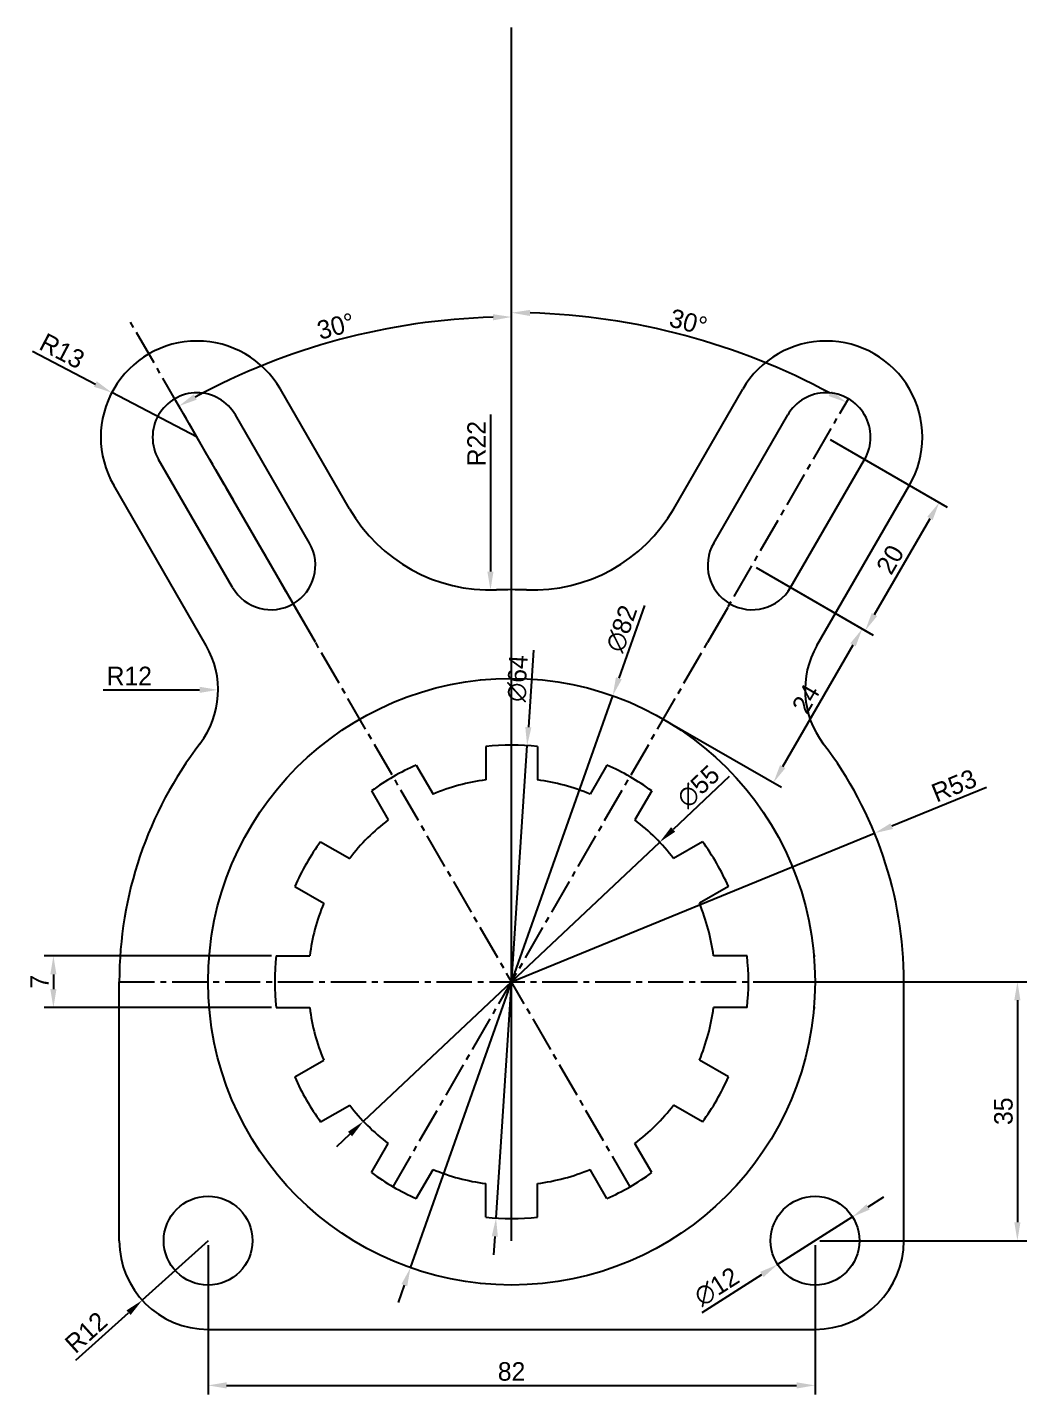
# Model space of a CAD drawing. Header units: millimetres. Extents: x -11614 to -3042, y 13178 to 15416.
# Drawn here: x -8180.9 to -8045.9, y 13393.1 to 13577.9 of the extents above; entities that cross this region are included whole.
import ezdxf

# ---------------------------------------------------------------- set-up
doc = ezdxf.new("R2010")
doc.units = ezdxf.units.MM
doc.header["$LTSCALE"] = 0.5
doc.header["$PDMODE"] = 34
doc.linetypes.add('CENTER2', pattern=[28.575, 19.05, -3.175, 3.175, -3.175])
doc.dimstyles.new('ISO-25', dxfattribs={"dimtxt": 2.5, "dimasz": 2.5, "dimexe": 1.25, "dimexo": 0.625, "dimtad": 1, "dimtxsty": 'Standard', "dimcen": 2.5, "dimadec": 0, "dimazin": 0, "dimtfac": 1, "dimtmove": 0, "dimatfit": 3, "dimfxl": 1, "dimarcsym": 0})

# ---------------------------------------------------------------- blocks, each defined once
blk = doc.blocks.new('*D266')
at = {"color": 0, "linetype": 'Continuous', "lineweight": -2, "ltscale": 0.5, "transparency": 16777216}
for p, q in [((-8156.45, 13413.3), (-8156.45, 13393.11)), ((-8074.45, 13413.3), (-8074.45, 13393.11)), ((-8153.95, 13394.36), (-8076.95, 13394.36))]:
    blk.add_line(p, q, dxfattribs=at)
at = {"color": 0, "linetype": 'Continuous', "ltscale": 0.5, "transparency": 16777216}
for points in [[(-8153.95, 13394.78), (-8153.95, 13393.94), (-8156.45, 13394.36)], [(-8076.95, 13394.78), (-8076.95, 13393.94), (-8074.45, 13394.36)]]:
    blk.add_solid(points, dxfattribs=at)
at = {"layer": 'Defpoints', "color": 0, "linetype": 'Continuous', "ltscale": 0.5, "transparency": 16777216}
for p in [(-8156.45, 13413.92), (-8074.45, 13413.92), (-8074.45, 13394.36)]:
    blk.add_point(p, dxfattribs=at)
at = {"color": 0, "linetype": 'Continuous', "ltscale": 0.5, "transparency": 16777216, "insert": (-8115.45, 13396.23), "char_height": 2.5, "attachment_point": 5}
blk.add_mtext('82', dxfattribs=at)
blk = doc.blocks.new('*D267')
at = {"color": 0, "linetype": 'Continuous', "lineweight": -2, "ltscale": 0.5, "transparency": 16777216}
for p, q in [((-8082.82, 13448.92), (-8045.86, 13448.92)), ((-8047.11, 13446.42), (-8047.11, 13416.42)), ((-8073.82, 13413.92), (-8045.86, 13413.92))]:
    blk.add_line(p, q, dxfattribs=at)
at = {"color": 0, "linetype": 'Continuous', "ltscale": 0.5, "transparency": 16777216}
for points in [[(-8047.53, 13446.42), (-8046.7, 13446.42), (-8047.11, 13448.92)], [(-8047.53, 13416.42), (-8046.7, 13416.42), (-8047.11, 13413.92)]]:
    blk.add_solid(points, dxfattribs=at)
at = {"layer": 'Defpoints', "color": 0, "linetype": 'Continuous', "ltscale": 0.5, "transparency": 16777216}
for p in [(-8083.45, 13448.92), (-8074.45, 13413.92), (-8047.11, 13413.92)]:
    blk.add_point(p, dxfattribs=at)
at = {"color": 0, "linetype": 'Continuous', "ltscale": 0.5, "transparency": 16777216, "insert": (-8048.99, 13431.42), "char_height": 2.5, "attachment_point": 5, "rotation": 90}
blk.add_mtext('35', dxfattribs=at)
blk = doc.blocks.new('*D268')
at = {"color": 0, "linetype": 'Continuous', "lineweight": -2, "ltscale": 0.5, "transparency": 16777216}
for p, q in [((-8147.88, 13452.42), (-8178.6, 13452.42)), ((-8177.35, 13449.92), (-8177.35, 13447.92)), ((-8147.88, 13445.42), (-8178.6, 13445.42))]:
    blk.add_line(p, q, dxfattribs=at)
at = {"color": 0, "linetype": 'Continuous', "ltscale": 0.5, "transparency": 16777216}
for points in [[(-8177.77, 13449.92), (-8176.94, 13449.92), (-8177.35, 13452.42)], [(-8177.77, 13447.92), (-8176.94, 13447.92), (-8177.35, 13445.42)]]:
    blk.add_solid(points, dxfattribs=at)
at = {"layer": 'Defpoints', "color": 0, "linetype": 'Continuous', "ltscale": 0.5, "transparency": 16777216}
for p in [(-8147.26, 13452.42), (-8177.35, 13445.42), (-8147.26, 13445.42)]:
    blk.add_point(p, dxfattribs=at)
at = {"color": 0, "linetype": 'Continuous', "ltscale": 0.5, "transparency": 16777216, "insert": (-8179.23, 13448.92), "char_height": 2.5, "attachment_point": 5, "rotation": 90}
blk.add_mtext('7', dxfattribs=at)
blk = doc.blocks.new('*D269')
at = {"color": 0, "linetype": 'Continuous', "lineweight": -2, "ltscale": 0.5, "transparency": 16777216}
blk.add_line((-8118.3, 13525.62), (-8118.3, 13504.37), dxfattribs=at)
at = {"color": 0, "linetype": 'Continuous', "ltscale": 0.5, "transparency": 16777216}
blk.add_solid([(-8118.72, 13504.37), (-8117.89, 13504.37), (-8118.3, 13501.87)], dxfattribs=at)
at = {"layer": 'Defpoints', "color": 0, "linetype": 'Continuous', "ltscale": 0.5, "transparency": 16777216}
for p in [(-8118.3, 13523.87), (-8118.3, 13501.87)]:
    blk.add_point(p, dxfattribs=at)
at = {"color": 0, "linetype": 'Continuous', "ltscale": 0.5, "transparency": 16777216, "insert": (-8120.18, 13521.66), "char_height": 2.5, "attachment_point": 5, "rotation": 90}
blk.add_mtext('R22', dxfattribs=at)
blk = doc.blocks.new('*D270')
at = {"color": 0, "linetype": 'Continuous', "lineweight": -2, "ltscale": 0.5, "transparency": 16777216}
for p, q in [((-8082.41, 13504.9), (-8066.99, 13496)), ((-8078.82, 13478.01), (-8069.32, 13494.46)), ((-8094.41, 13484.12), (-8078.99, 13475.22))]:
    blk.add_line(p, q, dxfattribs=at)
at = {"color": 0, "linetype": 'Continuous', "ltscale": 0.5, "transparency": 16777216}
for points in [[(-8069.68, 13494.67), (-8068.96, 13494.25), (-8068.07, 13496.63)], [(-8079.18, 13478.21), (-8078.46, 13477.8), (-8080.07, 13475.84)]]:
    blk.add_solid(points, dxfattribs=at)
at = {"layer": 'Defpoints', "color": 0, "linetype": 'Continuous', "ltscale": 0.5, "transparency": 16777216}
for p in [(-8082.95, 13505.21), (-8068.07, 13496.63), (-8094.95, 13484.43)]:
    blk.add_point(p, dxfattribs=at)
at = {"color": 0, "linetype": 'Continuous', "ltscale": 0.5, "transparency": 16777216, "insert": (-8075.7, 13487.17), "char_height": 2.5, "attachment_point": 5, "rotation": 60}
blk.add_mtext('24', dxfattribs=at)
blk = doc.blocks.new('*D271')
at = {"color": 0, "linetype": 'Continuous', "lineweight": -2, "ltscale": 0.5, "transparency": 16777216}
for p, q in [((-8072.41, 13522.22), (-8056.59, 13513.09)), ((-8066.42, 13498.56), (-8058.92, 13511.55)), ((-8082.41, 13504.9), (-8066.59, 13495.77))]:
    blk.add_line(p, q, dxfattribs=at)
at = {"color": 0, "linetype": 'Continuous', "ltscale": 0.5, "transparency": 16777216}
for points in [[(-8059.29, 13511.76), (-8058.56, 13511.34), (-8057.67, 13513.72)], [(-8066.79, 13498.77), (-8066.06, 13498.35), (-8067.67, 13496.4)]]:
    blk.add_solid(points, dxfattribs=at)
at = {"layer": 'Defpoints', "color": 0, "linetype": 'Continuous', "ltscale": 0.5, "transparency": 16777216}
for p in [(-8072.95, 13522.53), (-8057.67, 13513.72), (-8082.95, 13505.21)]:
    blk.add_point(p, dxfattribs=at)
at = {"color": 0, "linetype": 'Continuous', "ltscale": 0.5, "transparency": 16777216, "insert": (-8064.3, 13505.99), "char_height": 2.5, "attachment_point": 5, "rotation": 60}
blk.add_mtext('20', dxfattribs=at)
blk = doc.blocks.new('*D272')
at = {"color": 0, "linetype": 'Continuous', "lineweight": -2, "ltscale": 0.5, "transparency": 16777216}
blk.add_line((-8170.64, 13488.38), (-8157.6, 13488.38), dxfattribs=at)
at = {"color": 0, "linetype": 'Continuous', "ltscale": 0.5, "transparency": 16777216}
blk.add_solid([(-8157.6, 13488.8), (-8157.6, 13487.97), (-8155.1, 13488.38)], dxfattribs=at)
at = {"layer": 'Defpoints', "color": 0, "linetype": 'Continuous', "ltscale": 0.5, "transparency": 16777216}
for p in [(-8167.1, 13488.38), (-8155.1, 13488.38)]:
    blk.add_point(p, dxfattribs=at)
at = {"color": 0, "linetype": 'Continuous', "ltscale": 0.5, "transparency": 16777216, "insert": (-8167.1, 13490.26), "char_height": 2.5, "attachment_point": 5}
blk.add_mtext('R12', dxfattribs=at)
blk = doc.blocks.new('*D273')
at = {"color": 0, "linetype": 'Continuous', "lineweight": -2, "ltscale": 0.5, "transparency": 16777216}
for p, q in [((-8180.18, 13534.16), (-8171.68, 13529.72)), ((-8157.95, 13522.53), (-8169.47, 13528.56))]:
    blk.add_line(p, q, dxfattribs=at)
at = {"color": 0, "linetype": 'Continuous', "ltscale": 0.5, "transparency": 16777216}
blk.add_solid([(-8171.49, 13530.09), (-8171.88, 13529.35), (-8169.47, 13528.56)], dxfattribs=at)
at = {"layer": 'Defpoints', "color": 0, "linetype": 'Continuous', "ltscale": 0.5, "transparency": 16777216}
for p in [(-8169.47, 13528.56), (-8157.95, 13522.53)]:
    blk.add_point(p, dxfattribs=at)
at = {"color": 0, "linetype": 'Continuous', "ltscale": 0.5, "transparency": 16777216, "insert": (-8176.17, 13534.18), "char_height": 2.5, "attachment_point": 5, "rotation": 332.3926}
blk.add_mtext('R13', dxfattribs=at)
blk = doc.blocks.new('*D274')
at = {"color": 0, "linetype": 'Continuous', "lineweight": -2, "ltscale": 0.5, "transparency": 16777216}
for p, q in [((-8051.3, 13475.2), (-8064.09, 13469.96)), ((-8115.45, 13448.92), (-8066.4, 13469.01))]:
    blk.add_line(p, q, dxfattribs=at)
at = {"color": 0, "linetype": 'Continuous', "ltscale": 0.5, "transparency": 16777216}
blk.add_solid([(-8064.25, 13470.34), (-8063.93, 13469.57), (-8066.4, 13469.01)], dxfattribs=at)
at = {"layer": 'Defpoints', "color": 0, "linetype": 'Continuous', "ltscale": 0.5, "transparency": 16777216}
for p in [(-8066.4, 13469.01), (-8115.45, 13448.92)]:
    blk.add_point(p, dxfattribs=at)
at = {"color": 0, "linetype": 'Continuous', "ltscale": 0.5, "transparency": 16777216, "insert": (-8055.67, 13475.43), "char_height": 2.5, "attachment_point": 5, "rotation": 22.2738}
blk.add_mtext('R53', dxfattribs=at)
blk = doc.blocks.new('*D275')
at = {"color": 0, "linetype": 'Continuous', "lineweight": -2, "ltscale": 0.5, "transparency": 16777216}
for p, q in [((-8156.45, 13413.92), (-8165.35, 13405.87)), ((-8174.3, 13397.76), (-8167.2, 13404.19))]:
    blk.add_line(p, q, dxfattribs=at)
at = {"color": 0, "linetype": 'Continuous', "ltscale": 0.5, "transparency": 16777216}
blk.add_solid([(-8167.48, 13404.5), (-8166.92, 13403.88), (-8165.35, 13405.87)], dxfattribs=at)
at = {"layer": 'Defpoints', "color": 0, "linetype": 'Continuous', "ltscale": 0.5, "transparency": 16777216}
for p in [(-8156.45, 13413.92), (-8165.35, 13405.87)]:
    blk.add_point(p, dxfattribs=at)
at = {"color": 0, "linetype": 'Continuous', "ltscale": 0.5, "transparency": 16777216, "insert": (-8172.94, 13401.53), "char_height": 2.5, "attachment_point": 5, "rotation": 42.1567}
blk.add_mtext('R12', dxfattribs=at)
blk = doc.blocks.new('*D276')
at = {"color": 0, "linetype": 'Continuous', "lineweight": -2, "ltscale": 0.5, "transparency": 16777216}
for p, q in [((-8067.28, 13418.48), (-8065.17, 13419.83)), ((-8069.39, 13417.14), (-8079.51, 13410.7)), ((-8089.71, 13404.22), (-8081.62, 13409.36))]:
    blk.add_line(p, q, dxfattribs=at)
at = {"color": 0, "linetype": 'Continuous', "ltscale": 0.5, "transparency": 16777216}
for points in [[(-8067.5, 13418.84), (-8067.05, 13418.13), (-8069.39, 13417.14)], [(-8081.85, 13409.71), (-8081.4, 13409.01), (-8079.51, 13410.7)]]:
    blk.add_solid(points, dxfattribs=at)
at = {"layer": 'Defpoints', "color": 0, "linetype": 'Continuous', "ltscale": 0.5, "transparency": 16777216}
for p in [(-8069.39, 13417.14), (-8079.51, 13410.7)]:
    blk.add_point(p, dxfattribs=at)
at = {"color": 0, "linetype": 'Continuous', "ltscale": 0.5, "transparency": 16777216, "insert": (-8087.73, 13407.7), "char_height": 2.5, "attachment_point": 5, "rotation": 32.4624}
blk.add_mtext('∅12', dxfattribs=at)
blk = doc.blocks.new('*D277')
at = {"color": 0, "linetype": 'Continuous', "lineweight": -2, "ltscale": 0.5, "transparency": 16777216}
for p, q in [((-8097.49, 13499.76), (-8100.96, 13489.94)), ((-8129.11, 13410.26), (-8101.79, 13487.58)), ((-8129.94, 13407.91), (-8130.77, 13405.55))]:
    blk.add_line(p, q, dxfattribs=at)
at = {"color": 0, "linetype": 'Continuous', "ltscale": 0.5, "transparency": 16777216}
for points in [[(-8101.35, 13490.08), (-8100.56, 13489.8), (-8101.79, 13487.58)], [(-8130.33, 13408.05), (-8129.55, 13407.77), (-8129.11, 13410.26)]]:
    blk.add_solid(points, dxfattribs=at)
at = {"layer": 'Defpoints', "color": 0, "linetype": 'Continuous', "ltscale": 0.5, "transparency": 16777216}
for p in [(-8101.79, 13487.58), (-8129.11, 13410.26)]:
    blk.add_point(p, dxfattribs=at)
at = {"color": 0, "linetype": 'Continuous', "ltscale": 0.5, "transparency": 16777216, "insert": (-8100.57, 13496.65), "char_height": 2.5, "attachment_point": 5, "rotation": 70.5401}
blk.add_mtext('∅82', dxfattribs=at)
blk = doc.blocks.new('*D278')
at = {"color": 0, "linetype": 'Continuous', "lineweight": -2, "ltscale": 0.5, "transparency": 16777216}
for p, q in [((-8112.5, 13493.74), (-8113.18, 13483.35)), ((-8117.55, 13416.99), (-8113.35, 13480.85)), ((-8117.71, 13414.5), (-8117.88, 13412))]:
    blk.add_line(p, q, dxfattribs=at)
at = {"color": 0, "linetype": 'Continuous', "ltscale": 0.5, "transparency": 16777216}
for points in [[(-8113.6, 13483.38), (-8112.77, 13483.32), (-8113.35, 13480.85)], [(-8118.13, 13414.52), (-8117.3, 13414.47), (-8117.55, 13416.99)]]:
    blk.add_solid(points, dxfattribs=at)
at = {"layer": 'Defpoints', "color": 0, "linetype": 'Continuous', "ltscale": 0.5, "transparency": 16777216}
for p in [(-8113.35, 13480.85), (-8117.55, 13416.99)]:
    blk.add_point(p, dxfattribs=at)
at = {"color": 0, "linetype": 'Continuous', "ltscale": 0.5, "transparency": 16777216, "insert": (-8114.63, 13489.92), "char_height": 2.5, "attachment_point": 5, "rotation": 86.2357}
blk.add_mtext('∅64', dxfattribs=at)
blk = doc.blocks.new('*D279')
at = {"color": 0, "linetype": 'Continuous', "lineweight": -2, "ltscale": 0.5, "transparency": 16777216}
for p, q in [((-8086.05, 13476.65), (-8093.62, 13469.51)), ((-8135.46, 13430.06), (-8095.44, 13467.79)), ((-8137.28, 13428.34), (-8139.09, 13426.62))]:
    blk.add_line(p, q, dxfattribs=at)
at = {"color": 0, "linetype": 'Continuous', "ltscale": 0.5, "transparency": 16777216}
for points in [[(-8093.91, 13469.81), (-8093.34, 13469.2), (-8095.44, 13467.79)], [(-8137.56, 13428.64), (-8136.99, 13428.04), (-8135.46, 13430.06)]]:
    blk.add_solid(points, dxfattribs=at)
at = {"layer": 'Defpoints', "color": 0, "linetype": 'Continuous', "ltscale": 0.5, "transparency": 16777216}
for p in [(-8095.44, 13467.79), (-8135.46, 13430.06)]:
    blk.add_point(p, dxfattribs=at)
at = {"color": 0, "linetype": 'Continuous', "ltscale": 0.5, "transparency": 16777216, "insert": (-8090.21, 13475.3), "char_height": 2.5, "attachment_point": 5, "rotation": 43.3214}
blk.add_mtext('∅55', dxfattribs=at)
blk = doc.blocks.new('*D280')
at = {"color": 0, "linetype": 'Continuous', "lineweight": -2, "ltscale": 0.5, "transparency": 16777216}
blk.add_arc((-8115.45, 13448.92), 90.44, 61.5839, 88.4161, dxfattribs=at)
at = {"color": 0, "linetype": 'Continuous', "ltscale": 0.5, "transparency": 16777216}
for points in [[(-8112.96, 13538.91), (-8112.94, 13539.74), (-8115.45, 13539.36)], [(-8072.21, 13528.83), (-8072.62, 13528.1), (-8070.23, 13527.24)]]:
    blk.add_solid(points, dxfattribs=at)
at = {"layer": 'Defpoints', "color": 0, "linetype": 'Continuous', "ltscale": 0.5, "transparency": 16777216}
for p in [(-8115.45, 13577.93), (-8084.52, 13533.9), (-8069.95, 13527.73), (-8088.95, 13494.82), (-8115.45, 13416.92)]:
    blk.add_point(p, dxfattribs=at)
at = {"color": 0, "linetype": 'Continuous', "ltscale": 0.5, "transparency": 16777216, "insert": (-8091.56, 13538.09), "char_height": 2.5, "attachment_point": 5, "rotation": 345}
blk.add_mtext('30°', dxfattribs=at)
blk = doc.blocks.new('*D281')
at = {"color": 0, "linetype": 'Continuous', "lineweight": -2, "ltscale": 0.5, "transparency": 16777216}
blk.add_line((-8154.26, 13516.15), (-8161, 13527.83), dxfattribs=at)
blk.add_arc((-8115.45, 13448.92), 89.86, 91.5941, 118.4059, dxfattribs=at)
at = {"color": 0, "linetype": 'Continuous', "ltscale": 0.5, "transparency": 16777216}
for points in [[(-8117.96, 13539.16), (-8117.94, 13538.33), (-8115.45, 13538.78)], [(-8157.99, 13527.6), (-8158.4, 13528.33), (-8160.38, 13526.74)]]:
    blk.add_solid(points, dxfattribs=at)
at = {"layer": 'Defpoints', "color": 0, "linetype": 'Continuous', "ltscale": 0.5, "transparency": 16777216}
for p in [(-8115.45, 13577.93), (-8131.05, 13537.42), (-8153.95, 13515.61), (-8141.95, 13494.82), (-8115.45, 13416.92)]:
    blk.add_point(p, dxfattribs=at)
at = {"color": 0, "linetype": 'Continuous', "ltscale": 0.5, "transparency": 16777216, "insert": (-8139.19, 13537.53), "char_height": 2.5, "attachment_point": 5, "rotation": 15}
blk.add_mtext('30°', dxfattribs=at)

msp = doc.modelspace()

# ---------------------------------------------------------------- linework, layer by layer
at = {"color": 0, "linetype": 'Continuous', "ltscale": 0.5}
for p, q in [((-8115.45, 13416.923), (-8115.45, 13577.933)), ((-8137.358, 13512.868), (-8146.691, 13529.035)), ((-8093.542, 13512.868), (-8084.208, 13529.035)), ((-8142.753, 13508.214), (-8152.753, 13525.535)), ((-8088.146, 13508.214), (-8078.146, 13525.535)), ((-8153.146, 13502.214), (-8163.146, 13519.535)), ((-8077.753, 13502.214), (-8067.753, 13519.535)), ((-8156.708, 13494.384), (-8169.208, 13516.035)), ((-8141.95, 13494.822), (-8153.95, 13515.607)), ((-8074.191, 13494.384), (-8061.691, 13516.035)), ((-8118.95, 13480.731), (-8118.95, 13476.199)), ((-8111.95, 13480.731), (-8111.95, 13476.199)), ((-8128.323, 13478.219), (-8126.057, 13474.295)), ((-8102.577, 13478.219), (-8104.843, 13474.295)), ((-8134.385, 13474.719), (-8132.119, 13470.795)), ((-8096.515, 13474.719), (-8098.78, 13470.795)), ((-8141.246, 13467.858), (-8137.322, 13465.592)), ((-8089.653, 13467.858), (-8093.578, 13465.592)), ((-8144.746, 13461.796), (-8140.822, 13459.53)), ((-8086.153, 13461.796), (-8090.078, 13459.53)), ((-8156.45, 13452.423), (-8156.3, 13452.423)), ((-8147.258, 13452.423), (-8142.726, 13452.423)), ((-8083.642, 13452.423), (-8088.173, 13452.423)), ((-8074.599, 13452.423), (-8074.45, 13452.423)), ((-8168.45, 13413.923), (-8168.45, 13448.923)), ((-8115.45, 13413.923), (-8115.45, 13448.923)), ((-8062.45, 13413.923), (-8062.45, 13448.923)), ((-8156.45, 13445.423), (-8156.3, 13445.423)), ((-8147.258, 13445.423), (-8142.726, 13445.423)), ((-8083.642, 13445.423), (-8088.173, 13445.423)), ((-8074.599, 13445.423), (-8074.45, 13445.423)), ((-8144.746, 13436.05), (-8140.822, 13438.315)), ((-8086.153, 13436.05), (-8090.078, 13438.315)), ((-8141.246, 13429.987), (-8137.322, 13432.253)), ((-8089.653, 13429.987), (-8093.578, 13432.253)), ((-8134.385, 13423.126), (-8132.119, 13427.051)), ((-8096.515, 13423.126), (-8098.78, 13427.051)), ((-8128.323, 13419.626), (-8126.057, 13423.551)), ((-8102.577, 13419.626), (-8104.843, 13423.551)), ((-8118.95, 13417.115), (-8118.95, 13421.646)), ((-8111.95, 13417.115), (-8111.95, 13421.646)), ((-8156.45, 13401.923), (-8074.45, 13401.923))]:
    msp.add_line(p, q, dxfattribs=at)
at = {"color": 0, "linetype": 'CENTER2', "ltscale": 0.5}
for p, q in [((-8099.45, 13421.21), (-8166.95, 13538.123)), ((-8088.95, 13494.822), (-8069.95, 13527.731)), ((-8131.45, 13421.21), (-8085.95, 13500.018)), ((-8168.45, 13448.923), (-8062.45, 13448.923))]:
    msp.add_line(p, q, dxfattribs=at)
at = {"color": 0, "linetype": 'Continuous', "ltscale": 0.5}
for centre, radius in [((-8115.45, 13448.923), 41), ((-8156.45, 13413.923), 6), ((-8074.45, 13413.923), 6)]:
    msp.add_circle(centre, radius, dxfattribs=at)
for centre, radius, start, end in [((-8157.95, 13522.535), 13, 30, 210), ((-8072.95, 13522.535), 13, 330, 150), ((-8157.95, 13522.535), 6, 30, 210), ((-8072.95, 13522.535), 6, 330, 150), ((-8118.305, 13523.868), 22, 210, 272.18186), ((-8112.594, 13523.868), 22, 267.81814, 330), ((-8147.95, 13505.214), 6, 210, 30), ((-8082.95, 13505.214), 6, 150, 330), ((-8115.45, 13448.923), 53, 87.81814, 92.18186), ((-8115.45, 13448.923), 53, 87.81814, 92.18186), ((-8167.1, 13488.384), 12, 322.61986, 30), ((-8063.799, 13488.384), 12, 150, 217.38014), ((-8115.45, 13448.923), 53, 142.61986, 180), ((-8115.45, 13448.923), 32, 83.72071, 96.27929), ((-8115.45, 13448.923), 53, 0, 37.38014), ((-8115.45, 13448.923), 32, 113.72071, 126.27929), ((-8115.45, 13448.923), 32, 53.72071, 66.27929), ((-8115.45, 13448.923), 27.5, 97.31202, 112.68798), ((-8115.45, 13448.923), 27.5, 67.31202, 82.68798), ((-8115.45, 13448.923), 27.5, 127.31202, 142.68798), ((-8115.45, 13448.923), 27.5, 37.31202, 52.68798), ((-8115.45, 13448.923), 32, 143.72071, 156.27929), ((-8115.45, 13448.923), 32, 23.72071, 36.27929), ((-8115.45, 13448.923), 27.5, 157.31202, 172.68798), ((-8115.45, 13448.923), 27.5, 7.31202, 22.68798), ((-8115.45, 13448.923), 32, 173.72071, 186.27929), ((-8115.45, 13448.923), 32, 353.72071, 6.27929), ((-8115.45, 13448.923), 27.5, 187.31202, 202.68798), ((-8115.45, 13448.923), 27.5, 337.31202, 352.68798), ((-8115.45, 13448.923), 32, 203.72071, 216.27929), ((-8115.45, 13448.923), 32, 323.72071, 336.27929), ((-8115.45, 13448.923), 27.5, 217.31202, 232.68798), ((-8115.45, 13448.923), 27.5, 307.31202, 322.68798), ((-8115.45, 13448.923), 32, 233.72071, 246.27929), ((-8115.45, 13448.923), 27.5, 247.31202, 262.68798), ((-8115.45, 13448.923), 27.5, 277.31202, 292.68798), ((-8115.45, 13448.923), 32, 293.72071, 306.27929), ((-8115.45, 13448.923), 32, 263.72071, 276.27929), ((-8156.45, 13413.923), 12, 180, 270), ((-8074.45, 13413.923), 12, 270, 0)]:
    msp.add_arc(centre, radius, start, end, dxfattribs=at)

# ---------------------------------------------------------------- dimensions: what is measured, and where the dimension line sits
for base, line1, picture, middle in [((-8131.054, 13537.417), ((-8141.95, 13494.822), (-8153.95, 13515.607)), '*D281', (-8139.192, 13537.532)), ((-8084.519, 13533.905), ((-8088.95, 13494.822), (-8069.95, 13527.731)), '*D280', (-8091.558, 13538.088))]:
    dim = msp.add_angular_dim_2l(base=base, line1=line1, line2=((-8115.45, 13416.923), (-8115.45, 13577.933)), dimstyle='ISO-25', dxfattribs=at)
    dim.commit()
    dim.dimension.update_dxf_attribs({"geometry": picture, "text_midpoint": middle})
for center, mpoint, picture, middle in [((-8157.95, 13522.535), (-8169.47, 13528.559), '*D273', (-8176.17, 13534.179)), ((-8156.45, 13413.923), (-8165.345, 13405.869), '*D275', (-8172.936, 13401.526))]:
    dim = msp.add_radius_dim(center=center, mpoint=mpoint, dimstyle='ISO-25', dxfattribs=at)
    dim.commit()
    dim.dimension.update_dxf_attribs({"geometry": picture, "text_midpoint": middle})
for center, mpoint, picture, middle in [((-8118.305, 13523.868), (-8118.305, 13501.868), '*D269', (-8118.305, 13521.657)), ((-8167.1, 13488.384), (-8155.1, 13488.384), '*D272', (-8167.1, 13488.384)), ((-8115.45, 13448.923), (-8066.404, 13469.011), '*D274', (-8054.964, 13473.697))]:
    dim = msp.add_radius_dim(center=center, mpoint=mpoint, dimstyle='ISO-25', dxfattribs=at)
    dim.commit()
    dim.dimension.update_dxf_attribs({"geometry": picture, "text_midpoint": middle, "dimtype": 164})
for p1, p2, distance, picture, middle in [((-8082.95, 13505.214), (-8072.95, 13522.535), -17.638, '*D271', (-8064.298, 13505.993)), ((-8094.95, 13484.43), (-8082.95, 13505.214), -17.177, '*D270', (-8075.698, 13487.171))]:
    dim = msp.add_aligned_dim(p1=p1, p2=p2, distance=distance, dimstyle='ISO-25', dxfattribs=at)
    dim.commit()
    dim.dimension.update_dxf_attribs({"geometry": picture, "text_midpoint": middle})
for p1, p2, picture, middle in [((-8129.109, 13410.265), (-8101.791, 13487.58), '*D277', (-8100.574, 13496.652)), ((-8117.551, 13416.992), (-8113.349, 13480.854), '*D278', (-8114.632, 13489.916)), ((-8135.456, 13430.055), (-8095.443, 13467.79), '*D279', (-8090.212, 13475.3)), ((-8069.387, 13417.143), (-8079.512, 13410.702), '*D276', (-8087.725, 13407.699))]:
    dim = msp.add_diameter_dim_2p(p1=p1, p2=p2, dimstyle='ISO-25', dxfattribs=at)
    dim.commit()
    dim.dimension.update_dxf_attribs({"geometry": picture, "text_midpoint": middle})
for base, p1, p2, picture, middle in [((-8177.354, 13445.423), (-8147.258, 13452.423), (-8147.258, 13445.423), '*D268', (-8179.229, 13448.923)), ((-8047.114, 13413.923), (-8083.45, 13448.923), (-8074.45, 13413.923), '*D267', (-8048.989, 13431.423))]:
    dim = msp.add_linear_dim(base=base, p1=p1, p2=p2, angle=90, dimstyle='ISO-25', dxfattribs=at)
    dim.commit()
    dim.dimension.update_dxf_attribs({"geometry": picture, "text_midpoint": middle})
dim = msp.add_linear_dim(base=(-8074.45, 13394.359), p1=(-8156.45, 13413.923), p2=(-8074.45, 13413.923), dimstyle='ISO-25', dxfattribs=at)
dim.commit()
dim.dimension.update_dxf_attribs({"geometry": '*D266', "text_midpoint": (-8115.45, 13396.234)})

doc.saveas('drawing.dxf')
